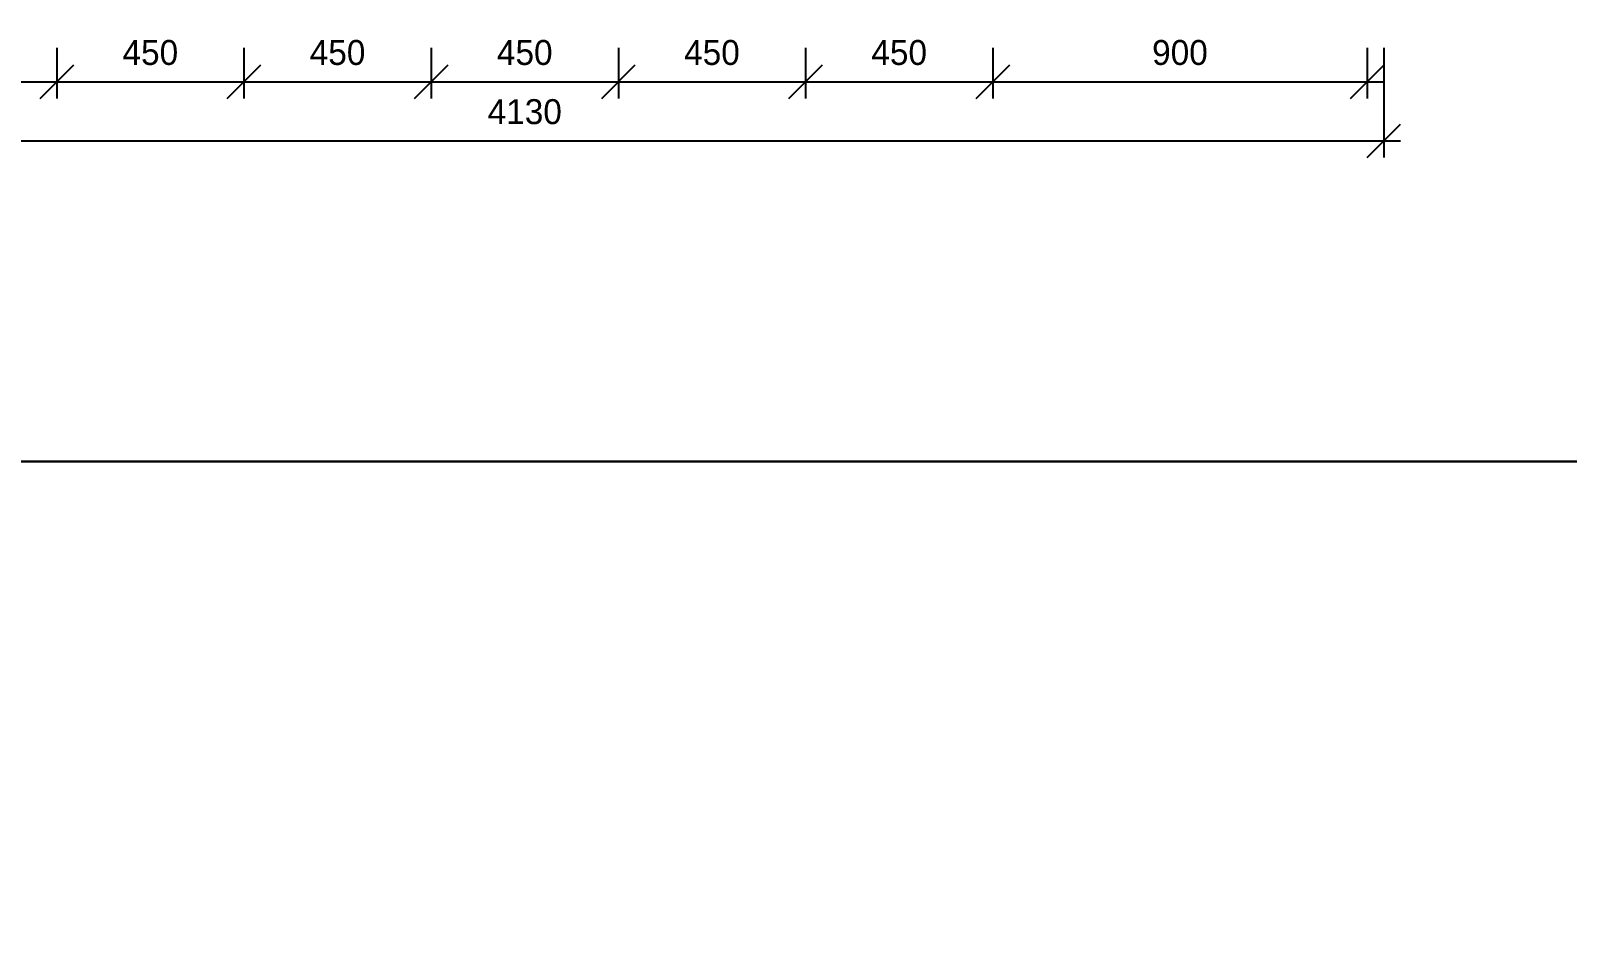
# Model space of a CAD drawing. Header units: millimetres. Extents: x 24776 to 57176, y -19492 to 15017.
# Drawn here: x 33337 to 37031, y -4563 to -2402 of the extents above; entities that cross this region are included whole.
import ezdxf

# ---------------------------------------------------------------- set-up
doc = ezdxf.new("R2010")
doc.units = ezdxf.units.MM
doc.header["$PDMODE"] = 3
doc.styles.add('RomanS', font='')
doc.styles.get('RomanS').set_extended_font_data('YouYuan')
doc.dimstyles.new('SC40', dxfattribs={"dimtxt": 60, "dimasz": 80, "dimexe": 40, "dimexo": 40, "dimgap": 40, "dimtad": 1, "dimdec": 0, "dimzin": 0, "dimdsep": 46, "dimtxsty": 'RomanS', "dimblk": 'OBLIQUE', "dimcen": 0, "dimdle": 40, "dimclrd": 9, "dimclre": 9, "dimclrt": 4, "dimadec": 0, "dimazin": 0, "dimtfac": 1, "dimtdec": 0, "dimtix": 1, "dimtmove": 2, "dimatfit": 1, "dimldrblk": 'DOT', "dimfxl": 1, "dimtolj": 1, "dimtzin": 0, "dimlwd": -1, "dimlwe": -1, "dimarcsym": 0})

# ---------------------------------------------------------------- blocks, each defined once
blk = doc.blocks.new('_Oblique')
at = {"color": 0, "linetype": 'ByBlock', "lineweight": -2}
blk.add_line((-0.5, -0.5), (0.5, 0.5), dxfattribs=at)
blk = doc.blocks.new('*D198')
at = {"color": 9, "transparency": 16777216}
for p, q in [((32459.9, -2442.8), (32459.9, -2706.9)), ((36589.9, -2442.8), (36589.9, -2706.9)), ((32419.9, -2666.9), (36629.9, -2666.9))]:
    blk.add_line(p, q, dxfattribs=at)
at = {"layer": 'Defpoints', "color": 0, "transparency": 16777216}
for p in [(32459.9, -2402.8), (36589.9, -2402.8), (36589.9, -2666.9)]:
    blk.add_point(p, dxfattribs=at)
at = {"color": 9, "transparency": 16777216, "xscale": 80, "yscale": 80, "zscale": 80, "rotation": 180}
blk.add_blockref('_Oblique', (32459.9, -2666.9), dxfattribs=at)
at = {"color": 9, "transparency": 16777216, "xscale": 80, "yscale": 80, "zscale": 80}
blk.add_blockref('_Oblique', (36589.9, -2666.9), dxfattribs=at)
at = {"color": 4, "transparency": 16777216, "insert": (34524.9, -2596.9), "char_height": 60, "attachment_point": 5, "style": 'RomanS'}
blk.add_mtext('\\A1;4130', dxfattribs=at)
blk = doc.blocks.new('_Dot')
at = {"color": 0, "linetype": 'ByBlock', "lineweight": -2}
blk.add_line((-0.5, 0), (-1, 0), dxfattribs=at)
at = {"color": 0, "linetype": 'ByBlock', "const_width": 0.5}
blk.add_lwpolyline([(-0.25, 0, 1), (0.25, 0, 1)], format="xyb", close=True, dxfattribs=at)
blk = doc.blocks.new('*D199')
at = {"color": 9, "transparency": 16777216}
for p, q in [((32499.9, -2442.8), (32499.9, -2564.6)), ((33399.9, -2442.8), (33399.9, -2564.6)), ((32459.9, -2524.6), (33439.9, -2524.6))]:
    blk.add_line(p, q, dxfattribs=at)
at = {"layer": 'Defpoints', "color": 0, "transparency": 16777216}
for p in [(32499.9, -2402.8), (33399.9, -2402.8), (33399.9, -2524.6)]:
    blk.add_point(p, dxfattribs=at)
at = {"color": 9, "transparency": 16777216, "xscale": 80, "yscale": 80, "zscale": 80, "rotation": 180}
blk.add_blockref('_Oblique', (32499.9, -2524.6), dxfattribs=at)
at = {"color": 9, "transparency": 16777216, "xscale": 80, "yscale": 80, "zscale": 80}
blk.add_blockref('_Oblique', (33399.9, -2524.6), dxfattribs=at)
at = {"color": 4, "transparency": 16777216, "insert": (32949.9, -2454.6), "char_height": 60, "attachment_point": 5, "style": 'RomanS'}
blk.add_mtext('\\A1;900', dxfattribs=at)
blk = doc.blocks.new('*D200')
at = {"color": 9, "transparency": 16777216}
for p, q in [((33399.9, -2442.8), (33399.9, -2564.6)), ((33849.9, -2442.8), (33849.9, -2564.6)), ((33359.9, -2524.6), (33889.9, -2524.6))]:
    blk.add_line(p, q, dxfattribs=at)
at = {"layer": 'Defpoints', "color": 0, "transparency": 16777216}
for p in [(33399.9, -2402.8), (33849.9, -2402.8), (33849.9, -2524.6)]:
    blk.add_point(p, dxfattribs=at)
at = {"color": 9, "transparency": 16777216, "xscale": 80, "yscale": 80, "zscale": 80, "rotation": 180}
blk.add_blockref('_Oblique', (33399.9, -2524.6), dxfattribs=at)
at = {"color": 9, "transparency": 16777216, "xscale": 80, "yscale": 80, "zscale": 80}
blk.add_blockref('_Oblique', (33849.9, -2524.6), dxfattribs=at)
at = {"color": 4, "transparency": 16777216, "insert": (33624.9, -2454.6), "char_height": 60, "attachment_point": 5, "style": 'RomanS'}
blk.add_mtext('\\A1;450', dxfattribs=at)
blk = doc.blocks.new('*D201')
at = {"color": 9, "transparency": 16777216}
for p, q in [((33849.9, -2442.8), (33849.9, -2564.6)), ((34299.9, -2442.8), (34299.9, -2564.6)), ((33809.9, -2524.6), (34339.9, -2524.6))]:
    blk.add_line(p, q, dxfattribs=at)
at = {"layer": 'Defpoints', "color": 0, "transparency": 16777216}
for p in [(33849.9, -2402.8), (34299.9, -2402.8), (34299.9, -2524.6)]:
    blk.add_point(p, dxfattribs=at)
at = {"color": 9, "transparency": 16777216, "xscale": 80, "yscale": 80, "zscale": 80, "rotation": 180}
blk.add_blockref('_Oblique', (33849.9, -2524.6), dxfattribs=at)
at = {"color": 9, "transparency": 16777216, "xscale": 80, "yscale": 80, "zscale": 80}
blk.add_blockref('_Oblique', (34299.9, -2524.6), dxfattribs=at)
at = {"color": 4, "transparency": 16777216, "insert": (34074.9, -2454.6), "char_height": 60, "attachment_point": 5, "style": 'RomanS'}
blk.add_mtext('\\A1;450', dxfattribs=at)
blk = doc.blocks.new('*D202')
at = {"color": 9, "transparency": 16777216}
for p, q in [((34299.9, -2442.8), (34299.9, -2564.6)), ((34749.9, -2442.8), (34749.9, -2564.6)), ((34259.9, -2524.6), (34789.9, -2524.6))]:
    blk.add_line(p, q, dxfattribs=at)
at = {"layer": 'Defpoints', "color": 0, "transparency": 16777216}
for p in [(34299.9, -2402.8), (34749.9, -2402.8), (34749.9, -2524.6)]:
    blk.add_point(p, dxfattribs=at)
at = {"color": 9, "transparency": 16777216, "xscale": 80, "yscale": 80, "zscale": 80, "rotation": 180}
blk.add_blockref('_Oblique', (34299.9, -2524.6), dxfattribs=at)
at = {"color": 9, "transparency": 16777216, "xscale": 80, "yscale": 80, "zscale": 80}
blk.add_blockref('_Oblique', (34749.9, -2524.6), dxfattribs=at)
at = {"color": 4, "transparency": 16777216, "insert": (34524.9, -2454.6), "char_height": 60, "attachment_point": 5, "style": 'RomanS'}
blk.add_mtext('\\A1;450', dxfattribs=at)
blk = doc.blocks.new('*D203')
at = {"color": 9, "transparency": 16777216}
for p, q in [((34749.9, -2442.8), (34749.9, -2564.6)), ((35199.9, -2442.8), (35199.9, -2564.6)), ((34709.9, -2524.6), (35239.9, -2524.6))]:
    blk.add_line(p, q, dxfattribs=at)
at = {"layer": 'Defpoints', "color": 0, "transparency": 16777216}
for p in [(34749.9, -2402.8), (35199.9, -2402.8), (35199.9, -2524.6)]:
    blk.add_point(p, dxfattribs=at)
at = {"color": 9, "transparency": 16777216, "xscale": 80, "yscale": 80, "zscale": 80, "rotation": 180}
blk.add_blockref('_Oblique', (34749.9, -2524.6), dxfattribs=at)
at = {"color": 9, "transparency": 16777216, "xscale": 80, "yscale": 80, "zscale": 80}
blk.add_blockref('_Oblique', (35199.9, -2524.6), dxfattribs=at)
at = {"color": 4, "transparency": 16777216, "insert": (34974.9, -2454.6), "char_height": 60, "attachment_point": 5, "style": 'RomanS'}
blk.add_mtext('\\A1;450', dxfattribs=at)
blk = doc.blocks.new('*D204')
at = {"color": 9, "transparency": 16777216}
for p, q in [((35199.9, -2442.8), (35199.9, -2564.6)), ((35649.9, -2442.8), (35649.9, -2564.6)), ((35159.9, -2524.6), (35689.9, -2524.6))]:
    blk.add_line(p, q, dxfattribs=at)
at = {"layer": 'Defpoints', "color": 0, "transparency": 16777216}
for p in [(35199.9, -2402.8), (35649.9, -2402.8), (35649.9, -2524.6)]:
    blk.add_point(p, dxfattribs=at)
at = {"color": 9, "transparency": 16777216, "xscale": 80, "yscale": 80, "zscale": 80, "rotation": 180}
blk.add_blockref('_Oblique', (35199.9, -2524.6), dxfattribs=at)
at = {"color": 9, "transparency": 16777216, "xscale": 80, "yscale": 80, "zscale": 80}
blk.add_blockref('_Oblique', (35649.9, -2524.6), dxfattribs=at)
at = {"color": 4, "transparency": 16777216, "insert": (35424.9, -2454.6), "char_height": 60, "attachment_point": 5, "style": 'RomanS'}
blk.add_mtext('\\A1;450', dxfattribs=at)
blk = doc.blocks.new('*D205')
at = {"color": 9, "transparency": 16777216}
for p, q in [((35649.9, -2442.8), (35649.9, -2564.6)), ((36549.9, -2442.8), (36549.9, -2564.6)), ((35609.9, -2524.6), (36589.9, -2524.6))]:
    blk.add_line(p, q, dxfattribs=at)
at = {"layer": 'Defpoints', "color": 0, "transparency": 16777216}
for p in [(35649.9, -2402.8), (36549.9, -2402.8), (36549.9, -2524.6)]:
    blk.add_point(p, dxfattribs=at)
at = {"color": 9, "transparency": 16777216, "xscale": 80, "yscale": 80, "zscale": 80, "rotation": 180}
blk.add_blockref('_Oblique', (35649.9, -2524.6), dxfattribs=at)
at = {"color": 9, "transparency": 16777216, "xscale": 80, "yscale": 80, "zscale": 80}
blk.add_blockref('_Oblique', (36549.9, -2524.6), dxfattribs=at)
at = {"color": 4, "transparency": 16777216, "insert": (36099.9, -2454.6), "char_height": 60, "attachment_point": 5, "style": 'RomanS'}
blk.add_mtext('\\A1;900', dxfattribs=at)

msp = doc.modelspace()

# ---------------------------------------------------------------- linework, layer by layer
at = {"color": 250}
for points in [[(31256.3, 4589.1), (37736.3, 4589.1), (37736.3, -3438.1), (31256.3, -3438.1)], [(31256.3, -3438.1), (37736.3, -3438.1), (37736.3, -11465.3), (31256.3, -11465.3)]]:
    msp.add_lwpolyline(points, close=True, dxfattribs=at)

# ---------------------------------------------------------------- dimensions: what is measured, and where the dimension line sits
at = {"color": 255}
for base, p1, p2, picture, middle in [((36589.9, -2666.9), (32459.9, -2402.8), (36589.9, -2402.8), '*D198', (34524.9, -2596.9)), ((33399.9, -2524.6), (32499.9, -2402.8), (33399.9, -2402.8), '*D199', (32949.9, -2454.6)), ((33849.9, -2524.6), (33399.9, -2402.8), (33849.9, -2402.8), '*D200', (33624.9, -2454.6)), ((34299.9, -2524.6), (33849.9, -2402.8), (34299.9, -2402.8), '*D201', (34074.9, -2454.6)), ((34749.9, -2524.6), (34299.9, -2402.8), (34749.9, -2402.8), '*D202', (34524.9, -2454.6)), ((35199.9, -2524.6), (34749.9, -2402.8), (35199.9, -2402.8), '*D203', (34974.9, -2454.6)), ((35649.9, -2524.6), (35199.9, -2402.8), (35649.9, -2402.8), '*D204', (35424.9, -2454.6)), ((36549.9, -2524.6), (35649.9, -2402.8), (36549.9, -2402.8), '*D205', (36099.9, -2454.6))]:
    dim = msp.add_linear_dim(base=base, p1=p1, p2=p2, dimstyle='SC40', dxfattribs=at)
    dim.commit()
    dim.dimension.update_dxf_attribs({"geometry": picture, "text_midpoint": middle})

doc.saveas('drawing.dxf')
